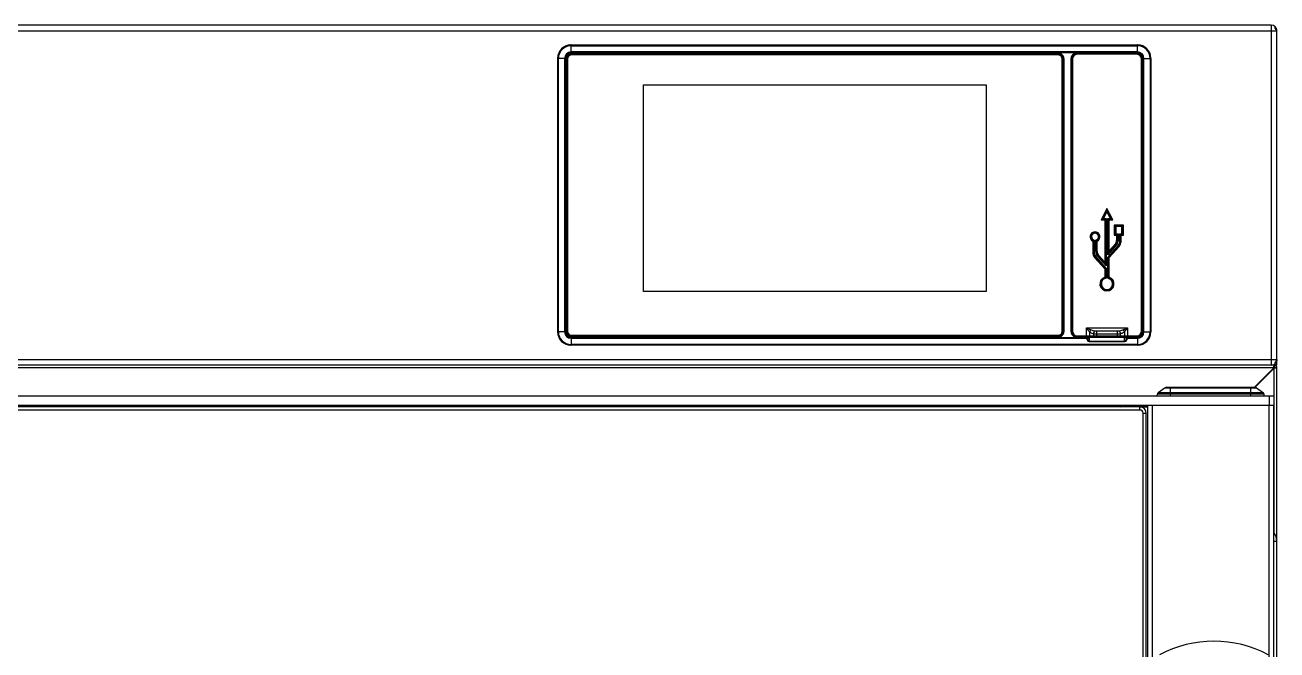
# Model space of a CAD drawing. Header units: millimetres. Extents: x -2618 to 1806, y -1718 to 1521.
# Drawn here: x 101 to 498.5, y 288.3 to 486.8 of the extents above; entities that cross this region are included whole.
import ezdxf

# ---------------------------------------------------------------- set-up
doc = ezdxf.new("R2010")
doc.units = ezdxf.units.MM
doc.header["$LTSCALE"] = 346.5
doc.layers.get('0').update_dxf_attribs({"linetype": 'CONTINUOUS'})
for name, color, linetype in [('ASSI', 7, 'CONTINUOUS'), ('COSMETICHE', 7, 'CONTINUOUS'), ('GEOM', 7, 'CONTINUOUS')]:
    doc.layers.add(name, color=color, linetype=linetype)

msp = doc.modelspace()

# ---------------------------------------------------------------- linework, layer by layer
for p, q in [((274.38, 480.42), (454.22, 480.42)), ((274.38, 478.23), (274.38, 480.19)), ((274.38, 480.19), (454.22, 480.19)), ((274.38, 477.96), (274.38, 478.23)), ((454.22, 478.23), (274.38, 478.23)), ((454.22, 477.96), (274.38, 477.96)), ((274.41, 477.54), (274.44, 477.51)), ((274.44, 477.26), (274.44, 477.51)), ((274.44, 477.51), (429.16, 477.51)), ((429.19, 477.54), (429.16, 477.51)), ((429.16, 477.26), (429.16, 477.51)), ((434.84, 477.85), (434.84, 477.61)), ((434.84, 477.85), (454.26, 477.85)), ((434.84, 477.61), (454.26, 477.61)), ((434.84, 477.61), (434.9, 477.55)), ((434.9, 477.55), (434.9, 477.42)), ((454.2, 477.55), (434.9, 477.55)), ((454.26, 477.61), (454.2, 477.55)), ((454.2, 477.55), (454.2, 477.42)), ((454.22, 478.23), (454.22, 480.19)), ((454.22, 477.96), (454.22, 478.23)), ((454.26, 477.85), (454.26, 477.61)), ((270.13, 389.33), (270.13, 476.17)), ((270.36, 389.33), (270.36, 476.17)), ((272.32, 476.17), (270.36, 476.17)), ((272.32, 476.17), (272.32, 389.33)), ((272.59, 476.17), (272.32, 476.17)), ((272.59, 476.17), (272.59, 389.33)), ((273.01, 476.14), (273.04, 476.11)), ((273.04, 389.39), (273.04, 476.11)), ((273.29, 476.11), (273.04, 476.11)), ((430.31, 476.11), (430.56, 476.11)), ((430.59, 476.14), (430.56, 476.11)), ((430.56, 476.11), (430.56, 389.39)), ((433.2, 389.29), (433.2, 476.21)), ((433.2, 476.21), (433.44, 476.21)), ((433.44, 389.29), (433.44, 476.21)), ((433.44, 476.21), (433.5, 476.15)), ((433.5, 476.15), (433.5, 389.35)), ((433.5, 476.15), (433.58, 476.15)), ((455.6, 476.15), (455.52, 476.15)), ((455.66, 476.21), (455.6, 476.15)), ((455.6, 389.35), (455.6, 476.15)), ((455.66, 476.21), (455.66, 389.29)), ((455.9, 476.21), (455.66, 476.21)), ((455.9, 476.21), (455.9, 389.29)), ((456.01, 389.33), (456.01, 476.17)), ((456.01, 476.17), (456.28, 476.17)), ((456.28, 389.33), (456.28, 476.17)), ((456.28, 476.17), (458.24, 476.17)), ((458.24, 476.17), (458.24, 389.33)), ((458.47, 476.17), (458.47, 389.33)), ((297.4, 402.19), (297.4, 467.79)), ((297.4, 467.79), (406.2, 467.79)), ((406.2, 467.79), (406.2, 402.19)), ((406.2, 402.19), (297.4, 402.19)), ((272.32, 389.33), (270.36, 389.33)), ((272.59, 389.33), (272.32, 389.33)), ((273.01, 389.36), (273.04, 389.39)), ((273.29, 389.39), (273.04, 389.39)), ((274.38, 387.54), (274.38, 387.27)), ((274.38, 387.54), (438.45, 387.54)), ((274.38, 387.27), (274.38, 385.31)), ((274.38, 387.27), (438.22, 387.27)), ((274.41, 387.96), (274.44, 387.99)), ((274.44, 388.24), (274.44, 387.99)), ((429.16, 387.99), (274.44, 387.99)), ((429.16, 388.24), (429.16, 387.99)), ((429.19, 387.96), (429.16, 387.99)), ((430.31, 389.39), (430.56, 389.39)), ((430.59, 389.36), (430.56, 389.39)), ((433.2, 389.29), (433.44, 389.29)), ((433.44, 389.29), (433.5, 389.35)), ((433.5, 389.35), (433.58, 389.35)), ((434.84, 387.89), (434.9, 387.95)), ((438.21, 387.89), (434.84, 387.89)), ((434.84, 387.65), (434.84, 387.89)), ((434.84, 387.65), (438.45, 387.65)), ((434.9, 387.95), (434.9, 388.08)), ((434.9, 387.95), (454.2, 387.95)), ((438.21, 387.89), (438.23, 387.9)), ((438.21, 387.54), (438.21, 387.89)), ((438.23, 387.13), (438.22, 387.27)), ((438.45, 387.65), (438.48, 387.65)), ((438.45, 387.54), (438.45, 387.65)), ((438.48, 387.26), (438.46, 387.4)), ((438.48, 387.65), (438.48, 387.26)), ((438.97, 387.92), (450.13, 387.92)), ((438.97, 386.18), (438.97, 387.92)), ((438.97, 387.67), (450.13, 387.67)), ((450.13, 386.31), (438.97, 386.31)), ((450.13, 386.18), (438.97, 386.18)), ((450.13, 386.18), (450.13, 387.92)), ((450.62, 387.26), (450.62, 387.65)), ((450.62, 387.65), (450.65, 387.65)), ((450.64, 387.4), (450.62, 387.26)), ((454.26, 387.65), (450.65, 387.65)), ((450.65, 387.65), (450.65, 387.54)), ((454.22, 387.54), (450.65, 387.54)), ((450.87, 387.9), (450.89, 387.89)), ((450.88, 387.27), (450.87, 387.13)), ((450.88, 387.27), (454.22, 387.27)), ((454.26, 387.89), (450.89, 387.89)), ((450.89, 387.89), (450.89, 387.54)), ((454.2, 387.95), (454.2, 388.08)), ((454.26, 387.89), (454.2, 387.95)), ((454.22, 387.54), (454.22, 387.27)), ((454.22, 387.27), (454.22, 385.31)), ((454.26, 387.65), (454.26, 387.89)), ((455.6, 389.35), (455.52, 389.35)), ((455.66, 389.29), (455.6, 389.35)), ((455.9, 389.29), (455.66, 389.29)), ((456.01, 389.33), (456.28, 389.33)), ((456.28, 389.33), (458.24, 389.33)), ((454.22, 385.31), (274.38, 385.31)), ((454.22, 385.08), (274.38, 385.08)), ((491.4, 371.75), (497.5, 377.85)), ((497.6, 377.75), (491.59, 371.74)), ((455, 365.5), (-58, 365.5)), ((455, 364.5), (-58, 364.5)), ((455, 364.5), (455, 365.5)), ((456, 363.5), (457, 363.5)), ((456, 347), (456, 363.5)), ((457, 347), (457, 363.5)), ((456, -78), (456, 347)), ((457, -78), (457, 347)), ((498.52, 245.87), (498.52, 322.87))]:
    msp.add_line(p, q)
for centre, radius, start, end in [((274.38, 476.17), 4.25, 92.1273, 178.2257), ((274.39, 476.16), 4.03, 90.0468, 179.9532), ((274.39, 476.16), 2.07, 90.0853, 179.9147), ((274.38, 476.17), 1.79, 89.796, 180.2042), ((274.44, 476.11), 1.4, 103.5746, 167.1302), ((274.44, 476.11), 1.15, 103.5616, 167.1435), ((274.44, 476.1), 1.41, 90.0409, 103.5475), ((274.38, 476.19), 4.23, 90.0347, 92.1294), ((429.16, 476.1), 1.41, 77.1528, 89.9631), ((429.16, 476.11), 1.15, 13.5616, 77.1435), ((429.16, 476.11), 1.4, 13.5746, 77.1302), ((434.84, 476.21), 1.65, 89.9862, 180.0138), ((434.84, 476.21), 1.4, 89.9686, 180.0314), ((434.9, 476.15), 1.4, 90.0032, 179.9968), ((454.2, 476.15), 1.4, 0.0032, 89.9968), ((454.22, 476.19), 4.23, 88.2226, 89.9637), ((454.21, 476.16), 4.03, 0.0468, 89.9532), ((454.21, 476.16), 2.07, 0.0853, 89.9147), ((454.22, 476.17), 1.79, 359.796, 90.2042), ((454.26, 476.21), 1.65, 359.9862, 90.0138), ((454.26, 476.21), 1.4, 359.9686, 90.0314), ((454.22, 476.17), 4.25, 2.1273, 88.2257), ((274.36, 476.17), 4.23, 178.2226, 179.9637), ((274.45, 476.11), 1.41, 167.1528, 179.9631), ((429.15, 476.11), 1.41, 0.0409, 13.5475), ((454.24, 476.17), 4.23, 0.0347, 2.1294), ((274.36, 389.33), 4.23, 180.0347, 182.1294), ((274.38, 389.33), 4.25, 182.1273, 268.2257), ((274.39, 389.34), 4.03, 180.0468, 269.9532), ((274.39, 389.34), 2.07, 180.0853, 269.9147), ((274.38, 389.33), 1.79, 179.796, 270.2042), ((274.45, 389.39), 1.41, 180.0409, 193.5475), ((274.44, 389.39), 1.4, 193.5746, 257.1302), ((274.44, 389.39), 1.15, 193.5616, 257.1435), ((274.44, 389.4), 1.41, 257.1528, 269.9631), ((429.16, 389.4), 1.41, 270.0409, 283.5475), ((429.16, 389.39), 1.15, 283.5616, 347.1435), ((429.16, 389.39), 1.4, 283.5746, 347.1302), ((429.15, 389.39), 1.41, 347.1528, 359.9631), ((434.84, 389.29), 1.65, 179.9862, 270.0138), ((434.84, 389.29), 1.4, 179.9686, 270.0314), ((434.9, 389.35), 1.4, 180.0032, 269.9968), ((454.2, 389.35), 1.4, 270.0032, 359.9968), ((454.21, 389.34), 4.03, 270.0468, 359.9532), ((454.21, 389.34), 2.07, 270.0853, 359.9147), ((454.22, 389.33), 1.79, 269.796, 0.2042), ((454.26, 389.29), 1.65, 269.9862, 0.0138), ((454.26, 389.29), 1.4, 269.9686, 0.0314), ((454.22, 389.33), 4.25, 272.1273, 358.2257), ((454.24, 389.33), 4.23, 358.2226, 359.9637), ((274.38, 389.31), 4.23, 268.2226, 269.9637), ((454.22, 389.31), 4.23, 270.0347, 272.1294), ((455, 363.5), 2, 0, 90), ((455, 363.5), 1, 0, 90), ((494.52, 322.87), 4, 0, 41.5915)]:
    msp.add_arc(centre, radius, start, end)
for centre, major_axis, start_param, end_param in [((274.37, 476.18), (3.01, -3.01), 2.356803, 3.926382), ((454.23, 476.18), (3.01, 3.01), -0.784789, 0.784789), ((274.37, 389.32), (3.01, 3.01), -3.926382, -2.356803), ((454.23, 389.32), (3.01, -3.01), -0.784789, 0.784789)]:
    msp.add_ellipse(centre, major_axis=major_axis, ratio=0.998783, start_param=start_param, end_param=end_param)
for points, knots in [([(274.38, 480.42), (274.39, 480.4), (274.37, 480.32), (274.38, 480.25), (274.38, 480.19)], [0, 0, 0, 0, 0.284106, 1, 1, 1, 1]), ([(454.22, 480.42), (454.21, 480.4), (454.23, 480.32), (454.22, 480.25), (454.22, 480.19)], [0, 0, 0, 0, 0.284222, 1, 1, 1, 1]), ([(270.13, 476.17), (270.15, 476.16), (270.23, 476.18), (270.3, 476.17), (270.36, 476.17)], [0, 0, 0, 0, 0.284222, 1, 1, 1, 1]), ([(458.47, 476.17), (458.45, 476.16), (458.37, 476.18), (458.3, 476.17), (458.24, 476.17)], [0, 0, 0, 0, 0.284106, 1, 1, 1, 1]), ([(270.13, 389.33), (270.15, 389.34), (270.23, 389.32), (270.3, 389.33), (270.36, 389.33)], [0, 0, 0, 0, 0.284106, 1, 1, 1, 1]), ([(438.21, 387.89), (438.27, 387.89), (438.4, 387.84), (438.45, 387.71), (438.45, 387.65)], [0, 0, 0, 0, 0.4974, 1, 1, 1, 1]), ([(438.22, 387.27), (438.24, 387.27), (438.34, 387.28), (438.44, 387.34), (438.46, 387.4)], [0, 0, 0, 0, 0.305598, 1, 1, 1, 1]), ([(438.23, 387.9), (438.31, 387.92), (438.56, 387.91), (438.81, 387.92), (438.97, 387.92)], [0, 0, 0, 0, 0.347448, 1, 1, 1, 1]), ([(438.23, 387.9), (438.29, 387.9), (438.42, 387.84), (438.48, 387.71), (438.48, 387.65)], [0, 0, 0, 0, 0.49742, 1, 1, 1, 1]), ([(438.23, 387.13), (438.26, 387.13), (438.35, 387.15), (438.46, 387.2), (438.48, 387.26)], [0, 0, 0, 0, 0.305598, 1, 1, 1, 1]), ([(438.97, 386.18), (438.75, 386.18), (438.36, 386.51), (438.25, 386.92), (438.23, 387.13)], [0, 0, 0, 0, 0.514615, 1, 1, 1, 1]), ([(438.48, 387.65), (438.53, 387.67), (438.7, 387.66), (438.86, 387.67), (438.97, 387.67)], [0, 0, 0, 0, 0.347796, 1, 1, 1, 1]), ([(438.97, 386.31), (438.79, 386.31), (438.54, 386.74), (438.49, 387.08), (438.48, 387.26)], [0, 0, 0, 0, 0.496274, 1, 1, 1, 1]), ([(450.13, 387.92), (450.29, 387.92), (450.54, 387.91), (450.79, 387.92), (450.87, 387.9)], [0, 0, 0, 0, 0.652285, 1, 1, 1, 1]), ([(450.13, 387.67), (450.24, 387.67), (450.4, 387.66), (450.57, 387.67), (450.62, 387.65)], [0, 0, 0, 0, 0.651914, 1, 1, 1, 1]), ([(450.62, 387.26), (450.61, 387.08), (450.56, 386.74), (450.31, 386.31), (450.13, 386.31)], [0, 0, 0, 0, 0.503072, 1, 1, 1, 1]), ([(450.87, 387.13), (450.85, 386.92), (450.74, 386.51), (450.35, 386.18), (450.13, 386.18)], [0, 0, 0, 0, 0.485383, 1, 1, 1, 1]), ([(450.87, 387.9), (450.81, 387.9), (450.68, 387.84), (450.62, 387.71), (450.62, 387.65)], [0, 0, 0, 0, 0.49742, 1, 1, 1, 1]), ([(450.87, 387.13), (450.84, 387.13), (450.75, 387.15), (450.64, 387.2), (450.62, 387.26)], [0, 0, 0, 0, 0.305598, 1, 1, 1, 1]), ([(450.88, 387.27), (450.86, 387.27), (450.76, 387.28), (450.66, 387.34), (450.64, 387.4)], [0, 0, 0, 0, 0.305598, 1, 1, 1, 1]), ([(450.89, 387.89), (450.83, 387.89), (450.7, 387.84), (450.65, 387.71), (450.65, 387.65)], [0, 0, 0, 0, 0.497361, 1, 1, 1, 1]), ([(458.47, 389.33), (458.45, 389.34), (458.37, 389.32), (458.3, 389.33), (458.24, 389.33)], [0, 0, 0, 0, 0.284222, 1, 1, 1, 1]), ([(274.38, 385.08), (274.39, 385.1), (274.37, 385.18), (274.38, 385.25), (274.38, 385.31)], [0, 0, 0, 0, 0.284222, 1, 1, 1, 1]), ([(454.22, 385.08), (454.21, 385.1), (454.23, 385.18), (454.22, 385.25), (454.22, 385.31)], [0, 0, 0, 0, 0.284106, 1, 1, 1, 1])]:
    msp.add_open_spline(points, degree=3, knots=knots)
for points in [[(438.22, 387.27), (438.21, 387.36), (438.21, 387.45), (438.21, 387.54)], [(438.46, 387.4), (438.46, 387.45), (438.45, 387.49), (438.46, 387.53)], [(450.65, 387.54), (450.65, 387.5), (450.65, 387.45), (450.64, 387.41)], [(450.89, 387.54), (450.89, 387.45), (450.89, 387.36), (450.88, 387.27)]]:
    msp.add_open_spline(points, degree=3)
at = {"layer": 'ASSI'}
for p, q in [((457.5, 347), (457.5, 366)), ((459, 366), (497.5, 366)), ((459, 347), (459, 366)), ((496, -80.5), (496, 366)), ((497.5, -80.5), (497.5, 366)), ((457.5, -80.5), (457.5, 347)), ((459, -80.5), (459, 347))]:
    msp.add_line(p, q, dxfattribs=at)
at = {"layer": 'COSMETICHE'}
msp.add_line((491.4, 371.75), (497.5, 377.85), dxfattribs=at)
msp.add_arc((497.6, 377.85), 0.9, 45, 90, dxfattribs=at)
msp.add_open_spline([(497.5, 377.85), (497.52, 377.99), (497.55, 378.26), (497.58, 378.48), (497.6, 378.56)], degree=3, dxfattribs=at)
at = {"layer": 'GEOM'}
for p, q in [((496.7, 486.75), (-99.7, 486.75)), ((496.7, 486.75), (496.7, 378.75)), ((498.4, 485.09), (498.33, 485.2)), ((498.37, 485.14), (498.49, 485.15)), ((-101.49, 484.95), (498.49, 484.95)), ((498.49, 484.95), (498.5, 484.95)), ((498.5, 380.55), (498.5, 484.95)), ((274.41, 477.79), (274.41, 477.54)), ((274.41, 477.79), (429.19, 477.79)), ((274.41, 477.54), (429.19, 477.54)), ((429.1, 477.25), (274.5, 477.25)), ((429.19, 477.79), (429.19, 477.54)), ((454.05, 477.45), (435.05, 477.45)), ((272.76, 389.36), (272.76, 476.14)), ((272.76, 476.14), (273.01, 476.14)), ((273.01, 389.36), (273.01, 476.14)), ((273.3, 476.05), (273.3, 389.45)), ((430.3, 389.45), (430.3, 476.05)), ((430.59, 476.14), (430.59, 389.36)), ((430.84, 476.14), (430.59, 476.14)), ((430.84, 476.14), (430.84, 389.36)), ((433.55, 475.95), (433.55, 389.55)), ((455.55, 389.55), (455.55, 475.95)), ((444.55, 428.49), (442.7, 424.9)), ((442.7, 424.9), (443.45, 425.36)), ((444.55, 428), (443.07, 425.13)), ((444.55, 427.5), (443.45, 425.36)), ((443.45, 425.36), (444.31, 425.36)), ((443.86, 424.9), (444.31, 425.36)), ((444.31, 425.36), (444.31, 410.25)), ((444.55, 427.5), (444.55, 428.49)), ((446.42, 424.9), (444.55, 428.49)), ((446.04, 425.13), (444.55, 428)), ((445.66, 425.36), (444.55, 427.5)), ((444.8, 413.8), (444.8, 425.36)), ((444.8, 425.36), (445.66, 425.36)), ((444.8, 425.36), (445.26, 424.9)), ((445.66, 425.36), (446.42, 424.9)), ((442.7, 424.9), (443.86, 424.9)), ((443.07, 425.13), (444.08, 425.13)), ((443.86, 424.9), (443.86, 411.45)), ((444.08, 425.13), (444.08, 410.85)), ((445.03, 414.4), (445.03, 425.13)), ((445.03, 425.13), (446.04, 425.13)), ((445.26, 415.01), (445.26, 424.9)), ((445.26, 424.9), (446.42, 424.9)), ((446.85, 423.24), (446.85, 420.04)), ((449.75, 423.24), (446.85, 423.24)), ((446.85, 423.24), (447.31, 422.78)), ((447.08, 423.01), (447.08, 420.27)), ((449.52, 423.01), (447.08, 423.01)), ((447.31, 422.78), (447.31, 420.5)), ((449.29, 422.78), (447.31, 422.78)), ((449.29, 422.78), (449.75, 423.24)), ((449.29, 420.5), (449.29, 422.78)), ((449.52, 420.27), (449.52, 423.01)), ((449.75, 420.04), (449.75, 423.24)), ((440.05, 418.14), (440.05, 414.47)), ((440.28, 418.29), (440.28, 414.47)), ((440.51, 418.46), (440.51, 414.47)), ((440.99, 414.81), (440.99, 418.46)), ((441.22, 414.81), (441.22, 418.29)), ((441.45, 414.81), (441.45, 418.14)), ((446.85, 420.04), (447.31, 420.5)), ((446.85, 420.04), (447.6, 420.04)), ((447.08, 420.27), (447.83, 420.27)), ((447.31, 420.5), (448.06, 420.5)), ((447.6, 420.04), (448.06, 420.5)), ((447.6, 420.04), (447.6, 418.3)), ((447.6, 418.3), (448.06, 418.3)), ((447.83, 420.27), (447.83, 418.3)), ((448.06, 420.5), (448.06, 418.3)), ((448.54, 417.96), (448.54, 420.5)), ((448.54, 420.5), (449.29, 420.5)), ((448.54, 420.5), (449, 420.04)), ((448.54, 417.96), (449, 417.96)), ((448.77, 417.96), (448.77, 420.27)), ((448.77, 420.27), (449.52, 420.27)), ((449, 417.96), (449, 420.04)), ((449, 420.04), (449.75, 420.04)), ((449.29, 420.5), (449.75, 420.04)), ((440.05, 414.47), (440.51, 414.47)), ((440.99, 414.81), (441.45, 414.81)), ((441.55, 413.34), (441.9, 413.65)), ((444.08, 410.85), (441.72, 413.49)), ((443.86, 411.45), (441.9, 413.65)), ((447.5, 416.83), (444.8, 413.8)), ((444.8, 413.08), (448.09, 416.77)), ((444.8, 413.8), (445.26, 415.01)), ((447.33, 416.99), (445.03, 414.4)), ((445.03, 412.99), (448.26, 416.62)), ((447.16, 417.14), (445.26, 415.01)), ((445.26, 412.9), (448.43, 416.46)), ((447.16, 417.14), (447.5, 416.83)), ((448.09, 416.77), (448.43, 416.46)), ((440.62, 412.97), (440.96, 413.27)), ((440.62, 412.97), (443.86, 409.35)), ((440.79, 413.12), (444.08, 409.44)), ((440.96, 413.27), (444.31, 409.53)), ((444.31, 410.25), (441.55, 413.34)), ((444.31, 410.25), (443.86, 411.45)), ((443.86, 409.35), (444.31, 409.53)), ((444.31, 409.53), (444.31, 406.33)), ((444.8, 406.32), (444.8, 413.08)), ((444.8, 413.08), (445.26, 412.9)), ((445.03, 406.51), (445.03, 412.99)), ((445.26, 406.69), (445.26, 412.9)), ((443.86, 409.35), (443.86, 406.69)), ((444.08, 409.44), (444.08, 406.52)), ((438, 390.55), (451.1, 390.55)), ((438, 388.05), (438, 390.55)), ((441.24, 389.62), (447.86, 389.62)), ((441.24, 389.62), (441.24, 388.05)), ((447.86, 388.05), (447.86, 389.62)), ((451.1, 390.55), (451.1, 388.05)), ((272.76, 389.36), (273.01, 389.36)), ((274.41, 387.71), (274.41, 387.96)), ((429.19, 387.96), (274.41, 387.96)), ((429.19, 387.71), (274.41, 387.71)), ((274.5, 388.25), (429.1, 388.25)), ((429.19, 387.71), (429.19, 387.96)), ((430.84, 389.36), (430.59, 389.36)), ((435.05, 388.05), (454.05, 388.05)), ((439, 389.35), (439, 388.05)), ((440.24, 388.76), (440.24, 388.05)), ((441.24, 388.7), (447.86, 388.7)), ((448.86, 388.05), (448.86, 388.76)), ((450.1, 389.35), (450.1, 388.05)), ((-101.49, 380.55), (498.49, 380.55)), ((497.5, 377.85), (-100.5, 377.85)), ((496.7, 378.75), (-99.7, 378.75)), ((497.6, 378.75), (496.7, 378.75)), ((497.6, 378.56), (497.6, 378.75)), ((497.6, 378.56), (497.6, 377.93)), ((497.6, 325.41), (497.6, 377.75)), ((498.31, 377.85), (497.68, 377.85)), ((497.7, 378.75), (497.7, 379.06)), ((498.5, 378.75), (497.7, 378.75)), ((498.31, 377.85), (498.5, 377.85)), ((498.4, 380.41), (498.33, 380.3)), ((498.37, 380.36), (498.49, 380.35)), ((498.49, 380.55), (498.5, 380.55)), ((498.5, 378.75), (498.5, 380.35)), ((498.5, 323.07), (498.5, 377.85)), ((462.99, 371.56), (460.75, 369.93)), ((494.25, 369.93), (460.75, 369.93)), ((462.99, 371.56), (492.01, 371.56)), ((463.58, 371.75), (491.42, 371.75)), ((464.75, 369), (464.75, 371.75)), ((490.25, 369), (490.25, 371.75)), ((492.01, 371.56), (494.25, 369.93)), ((-100.5, 369), (497.5, 369)), ((-100.5, 366), (497.5, 366)), ((448.71, 365.81), (457.5, 365.89)), ((460.5, 369), (460.55, 369.57)), ((494.45, 369.57), (460.55, 369.57)), ((494.5, 369), (494.45, 369.57)), ((496, 369), (496, 366)), ((497.5, 369), (497.5, 366)), ((448.71, 365.56), (457.5, 365.64)), ((455, 365.5), (457.5, 365.5)), ((455.7, 365.5), (455.7, 365.37)), ((497.5, 322.87), (498.52, 322.87)), ((498.49, 245.87), (498.49, 322.87))]:
    msp.add_line(p, q, dxfattribs=at)
for centre, radius, start, end in [((496.7, 484.95), 1.8, 0, 90), ((497.57, 484.81), 0.928, 5.9757, 8.9111), ((497.59, 484.81), 0.907, 0.0122, 5.9782), ((274.4, 476.15), 1.65, 89.9862, 180.0138), ((274.4, 476.15), 1.4, 102.9356, 167.184), ((274.5, 476.05), 1.2, 90, 180), ((274.41, 476.14), 1.41, 90.0118, 102.9158), ((429.1, 476.05), 1.2, 0, 90), ((429.2, 476.15), 1.65, 359.9862, 90.0138), ((429.19, 476.14), 1.41, 77.2032, 89.9887), ((429.2, 476.15), 1.4, 12.9356, 77.184), ((435.05, 475.95), 1.5, 90, 180), ((454.05, 475.95), 1.5, 0, 90), ((274.41, 476.14), 1.41, 167.2032, 179.9887), ((429.19, 476.14), 1.41, 0.0118, 12.9158), ((440.75, 419.52), 1.55, 296.8472, 243.1528), ((440.75, 419.52), 1.32, 290.8845, 249.1155), ((440.75, 419.52), 1.09, 282.7929, 257.2071), ((445.85, 418.3), 1.75, 318.2874, 0), ((445.85, 418.3), 1.98, 318.2874, 0), ((445.85, 418.3), 2.21, 318.2874, 0), ((446.75, 417.96), 1.79, 318.2874, 0), ((446.75, 417.96), 2.02, 318.2874, 0), ((446.75, 417.96), 2.25, 318.2874, 0), ((442.3, 414.47), 2.25, 180, 221.8103), ((442.3, 414.47), 2.02, 180, 221.8103), ((442.3, 414.47), 1.79, 180, 221.8103), ((443.2, 414.81), 2.21, 180, 221.8103), ((443.2, 414.81), 1.98, 180, 221.8103), ((443.2, 414.81), 1.75, 180, 221.8103), ((444.55, 404.55), 2.25, 107.9765, 71.7239), ((444.55, 404.55), 2.02, 103.3111, 76.363), ((444.55, 404.55), 1.79, 97.5736, 82.0655), ((439.78, 401.07), 6.95, 51.6679, 54.0385), ((440.32, 401.75), 6.07, 48.8582, 51.6704), ((448.79, 401.72), 6.09, 128.1667, 130.9618), ((449.34, 401.03), 6.97, 125.812, 128.1692), ((274.4, 389.35), 1.65, 179.9862, 270.0138), ((274.41, 389.36), 1.41, 180.0118, 192.9158), ((274.4, 389.35), 1.4, 192.9356, 257.184), ((274.5, 389.45), 1.2, 180, 270), ((274.41, 389.36), 1.41, 257.2032, 269.9887), ((429.1, 389.45), 1.2, 270, 0), ((429.2, 389.35), 1.65, 269.9862, 0.0138), ((429.19, 389.36), 1.41, 270.0118, 282.9158), ((429.2, 389.35), 1.4, 282.9356, 347.184), ((429.19, 389.36), 1.41, 347.2032, 359.9887), ((435.05, 389.55), 1.5, 180, 270), ((454.05, 389.55), 1.5, 270, 0), ((496.7, 380.55), 1.8, 270, 0), ((497.6, 377.85), 0.9, 0, 90), ((497.6, 377.85), 0.1, 0, 90), ((497.57, 380.69), 0.928, 351.0889, 354.0243), ((497.59, 380.69), 0.907, 354.0218, 359.9878), ((461.05, 369.53), 0.5, 126.0274, 175), ((463.58, 370.75), 1, 90, 126.0274), ((491.42, 370.75), 1, 53.9726, 90), ((493.95, 369.53), 0.5, 5, 53.9726), ((448.75, 361.56), 4.25, 90.5, 112.1422), ((494.52, 322.87), 3.97, 0, 41.1289)]:
    msp.add_arc(centre, radius, start, end, dxfattribs=at)
at = {"layer": 'GEOM', "color": 7, "linetype": 'Continuous'}
msp.add_arc((478.5, 254.62), 36.48, 61.8234, 118.1766, dxfattribs=at)
at = {"layer": 'GEOM'}
for points, knots in [([(498.49, 485.15), (498.48, 485.27), (498.43, 485.5), (498.28, 485.78), (498.07, 485.94), (497.9, 485.96), (497.82, 485.94)], [0, 0, 0, 0, 0.321952, 0.587199, 0.799145, 1, 1, 1, 1]), ([(498.33, 485.2), (498.29, 485.26), (498.13, 485.51), (497.97, 485.76), (497.82, 485.94)], [0, 0, 0, 0, 0.221024, 1, 1, 1, 1]), ([(498.49, 484.95), (498.49, 484.95), (498.46, 484.98), (498.45, 485.01), (498.43, 485.03)], [0, 0, 0, 0, 0.153145, 1, 1, 1, 1]), ([(440.28, 418.29), (440.27, 418.28), (440.19, 418.23), (440.11, 418.18), (440.05, 418.14)], [0, 0, 0, 0, 0.181379, 1, 1, 1, 1]), ([(440.28, 418.29), (440.29, 418.3), (440.37, 418.35), (440.45, 418.41), (440.51, 418.46)], [0, 0, 0, 0, 0.181844, 1, 1, 1, 1]), ([(441.22, 418.29), (441.21, 418.3), (441.13, 418.35), (441.05, 418.41), (440.99, 418.46)], [0, 0, 0, 0, 0.181845, 1, 1, 1, 1]), ([(441.22, 418.29), (441.23, 418.28), (441.31, 418.23), (441.39, 418.18), (441.45, 418.14)], [0, 0, 0, 0, 0.181379, 1, 1, 1, 1]), ([(438, 390.55), (438.37, 390.4), (438.87, 390.19), (439.38, 390), (439.5, 389.95)], [0, 0, 0, 0, 0.753719, 1, 1, 1, 1]), ([(438, 390.55), (438.08, 390.45), (438.41, 390.04), (438.74, 389.64), (439, 389.35)], [0, 0, 0, 0, 0.254677, 1, 1, 1, 1]), ([(439.5, 389.95), (439.45, 389.91), (439.26, 389.73), (439.1, 389.52), (439, 389.35)], [0, 0, 0, 0, 0.240284, 1, 1, 1, 1]), ([(440.74, 389.65), (440.61, 389.56), (440.39, 389.27), (440.28, 388.94), (440.24, 388.76)], [0, 0, 0, 0, 0.448268, 1, 1, 1, 1]), ([(448.36, 389.65), (448.49, 389.56), (448.71, 389.27), (448.82, 388.94), (448.86, 388.76)], [0, 0, 0, 0, 0.448266, 1, 1, 1, 1]), ([(449.6, 389.95), (449.72, 390), (450.23, 390.19), (450.73, 390.4), (451.1, 390.55)], [0, 0, 0, 0, 0.246273, 1, 1, 1, 1]), ([(449.6, 389.95), (449.65, 389.91), (449.84, 389.73), (450, 389.52), (450.1, 389.35)], [0, 0, 0, 0, 0.240284, 1, 1, 1, 1]), ([(450.1, 389.35), (450.18, 389.44), (450.52, 389.84), (450.85, 390.24), (451.1, 390.55)], [0, 0, 0, 0, 0.242926, 1, 1, 1, 1]), ([(439, 389.35), (439.09, 389.28), (439.47, 389.02), (439.91, 388.85), (440.24, 388.76)], [0, 0, 0, 0, 0.254419, 1, 1, 1, 1]), ([(440.24, 388.76), (440.31, 388.74), (440.65, 388.71), (440.98, 388.7), (441.24, 388.7)], [0, 0, 0, 0, 0.234849, 1, 1, 1, 1]), ([(447.86, 388.7), (447.95, 388.7), (448.29, 388.7), (448.62, 388.72), (448.86, 388.76)], [0, 0, 0, 0, 0.260999, 1, 1, 1, 1]), ([(448.86, 388.76), (448.97, 388.79), (449.41, 388.93), (449.83, 389.14), (450.1, 389.35)], [0, 0, 0, 0, 0.247412, 1, 1, 1, 1]), ([(497.6, 378.56), (497.59, 378.51), (497.55, 378.28), (497.52, 378.04), (497.5, 377.85)], [0, 0, 0, 0, 0.202336, 1, 1, 1, 1]), ([(498.31, 377.85), (498.26, 377.84), (498.03, 377.8), (497.79, 377.77), (497.6, 377.75)], [0, 0, 0, 0, 0.202336, 1, 1, 1, 1]), ([(498.49, 380.35), (498.48, 380.23), (498.43, 380), (498.28, 379.72), (498.07, 379.56), (497.9, 379.54), (497.82, 379.56)], [0, 0, 0, 0, 0.321952, 0.587199, 0.799145, 1, 1, 1, 1]), ([(498.33, 380.3), (498.29, 380.24), (498.13, 379.99), (497.97, 379.74), (497.82, 379.56)], [0, 0, 0, 0, 0.221024, 1, 1, 1, 1]), ([(498.49, 380.55), (498.49, 380.55), (498.46, 380.52), (498.45, 380.49), (498.43, 380.47)], [0, 0, 0, 0, 0.153145, 1, 1, 1, 1]), ([(448.71, 365.81), (448.71, 365.81), (448.71, 365.81), (448.71, 365.81), (448.71, 365.8), (448.71, 365.79), (448.71, 365.77), (448.71, 365.74), (448.71, 365.7), (448.71, 365.64), (448.71, 365.6), (448.71, 365.56)], [0, 0, 0, 0, 0.004894, 0.019312, 0.043171, 0.076232, 0.168639, 0.292988, 0.444505, 0.617368, 1, 1, 1, 1])]:
    msp.add_open_spline(points, degree=3, knots=knots, dxfattribs=at)
for points in [[(498.43, 485.03), (498.42, 485.05), (498.41, 485.07), (498.4, 485.09)], [(439.5, 389.95), (439.89, 389.8), (440.32, 389.71), (440.74, 389.65)], [(440.74, 389.65), (440.9, 389.63), (441.07, 389.62), (441.24, 389.62)], [(447.86, 389.62), (448.03, 389.62), (448.2, 389.63), (448.36, 389.65)], [(448.36, 389.65), (448.78, 389.71), (449.21, 389.8), (449.6, 389.95)], [(497.55, 377.89), (497.53, 377.88), (497.52, 377.86), (497.5, 377.85)], [(497.57, 377.91), (497.57, 377.91), (497.56, 377.9), (497.55, 377.89)], [(497.6, 377.93), (497.59, 377.92), (497.58, 377.92), (497.57, 377.91)], [(497.64, 377.8), (497.63, 377.78), (497.61, 377.77), (497.6, 377.75)], [(497.66, 377.82), (497.66, 377.82), (497.65, 377.81), (497.64, 377.8)], [(497.68, 377.85), (497.67, 377.84), (497.67, 377.83), (497.66, 377.82)], [(498.43, 380.47), (498.42, 380.45), (498.41, 380.43), (498.4, 380.41)]]:
    msp.add_open_spline(points, degree=3, dxfattribs=at)

doc.saveas('drawing.dxf')
